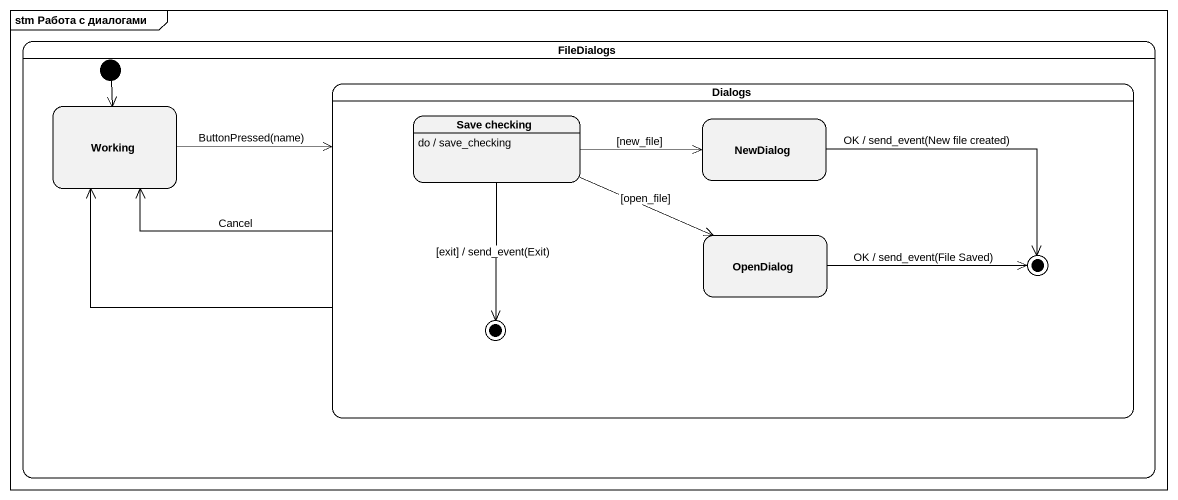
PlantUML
@startuml
mainframe stm Работа с диалогами
hide empty description
state FileDialogs {
  state Working
  state Dialogs {
    state "Save checking" as Save_checking
    Save_checking : do / save_checking
    state NewDialog
    state OpenDialog
    state final1 <<end>>
    state final2 <<end>>
  }
  [*] --> Working
}
Working -right-> Dialogs : ButtonPressed(name)
Dialogs -left-> Working : Cancel
Dialogs -left-> Working
Save_checking -right-> NewDialog : [new_file]
Save_checking -right-> OpenDialog : [open_file]
Save_checking --> final2 : [exit] / send_event(Exit)
NewDialog -right-> final1 : OK / send_event(New file created)
OpenDialog -right-> final1 : OK / send_event(File Saved)
@enduml
